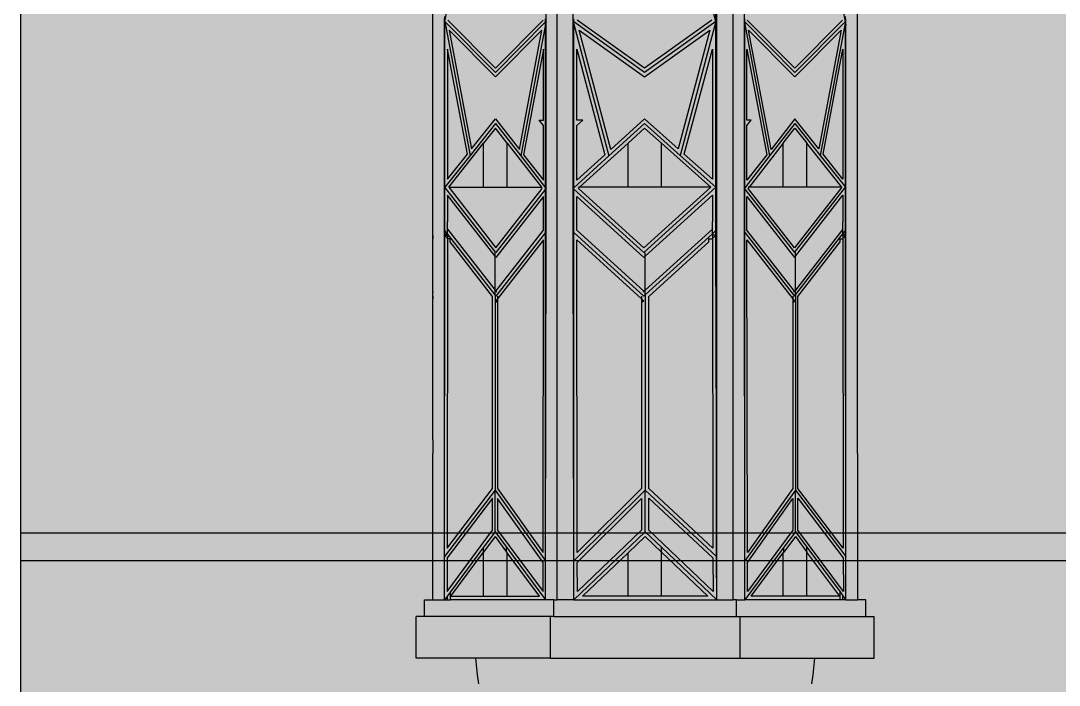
# Model space of a CAD drawing. Extents: x -59851 to 653804, y -249523 to 437614.
# Drawn here: x 317349 to 318097, y 366278 to 366757 of the extents above; entities that cross this region are included whole.
import ezdxf

# ---------------------------------------------------------------- set-up
doc = ezdxf.new("R2010")
doc.units = 0
doc.header["$LTSCALE"] = 1000
doc.header["$MEASUREMENT"] = 0
for name, color, linetype in [('_TCH_BOUNDARY', 7, 'Continuous'), ('A-材质分割线（横向）', 252, 'Continuous'), ('A-材质分割线（竖向）', 8, 'Continuous'), ('AE-WALL', 255, 'Continuous'), ('LABEL_PM', 7, 'Continuous'), ('P-固定家具（悬空）', 142, 'Continuous'), ('PUB_HATCH', 8, 'Continuous')]:
    doc.layers.add(name, color=color, linetype=linetype)

# ---------------------------------------------------------------- blocks, each defined once
blk = doc.blocks.new('jjjgapbhn')
blk.add_wipeout([(114248.51, 288134.95), (114148.51, 288134.95), (114148.51, 288384.95), (121148.51, 288384.95), (121148.51, 288134.95), (121048.51, 288134.95), (121048.51, 284284.95), (121068.51, 284284.95), (121068.51, 284134.95), (121118.51, 284134.95), (121118.51, 283684.95), (114178.51, 283684.95), (114178.51, 284134.95), (114228.51, 284134.95), (114228.51, 284284.95), (114248.51, 284284.95)]).dxf.layer = 'LABEL_PM'
at = {"layer": '_TCH_BOUNDARY'}
blk.add_lwpolyline([(114248.51, 288134.95), (114148.51, 288134.95), (114148.51, 288384.95), (121148.51, 288384.95), (121148.51, 288134.95), (121048.51, 288134.95), (121048.51, 284284.95), (121068.51, 284284.95), (121068.51, 284134.95), (121118.51, 284134.95), (121118.51, 283684.95), (114178.51, 283684.95), (114178.51, 284134.95), (114228.51, 284134.95), (114228.51, 284284.95), (114248.51, 284284.95)], close=True, dxfattribs=at)
blk = doc.blocks.new('mentoupb')
blk.add_wipeout([(93177.68, 274685.5), (93077.68, 274685.5), (93077.68, 274935.5), (100077.68, 274935.5), (100077.68, 274685.5), (99977.68, 274685.5), (99977.68, 270835.5), (99997.68, 270835.5), (99997.68, 270685.5), (100047.68, 270685.5), (100047.68, 270235.5), (93107.68, 270235.5), (93107.68, 270685.5), (93157.68, 270685.5), (93157.68, 270835.5), (93177.68, 270835.5)]).dxf.layer = 'A-材质分割线（横向）'
at = {"layer": '_TCH_BOUNDARY'}
blk.add_lwpolyline([(93177.68, 274685.5), (93077.68, 274685.5), (93077.68, 274935.5), (100077.68, 274935.5), (100077.68, 274685.5), (99977.68, 274685.5), (99977.68, 270835.5), (99997.68, 270835.5), (99997.68, 270685.5), (100047.68, 270685.5), (100047.68, 270235.5), (93107.68, 270235.5), (93107.68, 270685.5), (93157.68, 270685.5), (93157.68, 270835.5), (93177.68, 270835.5)], close=True, dxfattribs=at)
blk = doc.blocks.new('yjrtrth')
at = {"layer": 'P-固定家具（悬空）'}
for p, q in [((854672.56, -117786.11), (854672.56, -116650.11)), ((854799.34, -117786.11), (854799.34, -116650.11)), ((854582.92, -117670.88), (854582.92, -117145.88)), ((854684.46, -117670.88), (854684.46, -117145.88)), ((854888.98, -117670.88), (854888.98, -117145.88)), ((854664.49, -117369.61), (854664.49, -117249.83)), ((854787.92, -117369.61), (854787.92, -117249.83)), ((854807.41, -117369.61), (854807.41, -117249.83)), ((854591.68, -117369.61), (854610.06, -117272.53)), ((854684.95, -117369.61), (854710.94, -117272.53)), ((854880.22, -117369.61), (854861.84, -117272.53)), ((854684.95, -117369.61), (854684.95, -117296.11)), ((854591.34, -117369.96), (854591.34, -117367.76)), ((854591.68, -117370.31), (854591.34, -117369.96)), ((854591.34, -117371.44), (854591.34, -117369.96)), ((854591.68, -117369.61), (854591.68, -117365.91)), ((854591.68, -117369.61), (854609.88, -117466.03)), ((854591.68, -117369.61), (854628.09, -117406.36)), ((854591.68, -117370.31), (854591.68, -117369.61)), ((854591.68, -117373.28), (854591.68, -117370.31)), ((854593.77, -117368.61), (854628.09, -117403.24)), ((854628.09, -117403.24), (854662.4, -117368.6)), ((854628.09, -117406.36), (854664.15, -117369.96)), ((854664.49, -117369.61), (854664.15, -117367.76)), ((854664.15, -117369.96), (854664.15, -117367.76)), ((854664.49, -117369.61), (854664.15, -117371.44)), ((854664.15, -117369.96), (854664.49, -117369.61)), ((854664.15, -117371.44), (854664.15, -117369.96)), ((854664.49, -117443.11), (854664.49, -117369.61)), ((854684.95, -117369.61), (854710.7, -117466.03)), ((854684.95, -117369.61), (854736.44, -117406.36)), ((854684.95, -117488.95), (854684.95, -117369.61)), ((854687.91, -117368.61), (854736.44, -117403.24)), ((854736.44, -117403.24), (854784.97, -117368.6)), ((854736.44, -117406.36), (854787.44, -117369.96)), ((854787.92, -117369.61), (854787.44, -117367.76)), ((854787.44, -117369.96), (854787.44, -117367.76)), ((854787.92, -117369.61), (854787.44, -117371.44)), ((854787.44, -117369.96), (854787.92, -117369.61)), ((854787.44, -117371.44), (854787.44, -117369.96)), ((854787.92, -117443.11), (854787.92, -117369.61)), ((854807.41, -117369.61), (854807.75, -117367.76)), ((854807.41, -117443.11), (854807.41, -117369.61)), ((854807.41, -117369.61), (854807.75, -117371.44)), ((854807.75, -117369.96), (854807.41, -117369.61)), ((854807.75, -117369.96), (854807.75, -117367.76)), ((854843.81, -117406.36), (854807.75, -117369.96)), ((854807.75, -117371.44), (854807.75, -117369.96)), ((854843.81, -117403.24), (854809.5, -117368.6)), ((854878.13, -117368.61), (854843.81, -117403.24)), ((854880.22, -117369.61), (854843.81, -117406.36)), ((854880.22, -117369.61), (854862.02, -117466.03)), ((854880.22, -117369.61), (854880.22, -117365.91)), ((854880.22, -117370.31), (854880.22, -117369.61)), ((854880.22, -117370.31), (854880.56, -117369.96)), ((854880.22, -117373.28), (854880.22, -117370.31)), ((854880.56, -117369.96), (854880.56, -117367.76)), ((854880.56, -117371.44), (854880.56, -117369.96)), ((854591.34, -117371.44), (854591.68, -117373.28)), ((854591.34, -117489.39), (854591.34, -117371.44)), ((854591.68, -117488.95), (854591.68, -117373.28)), ((854628.09, -117409.48), (854594.76, -117375.83)), ((854594.76, -117375.83), (854610.9, -117461.34)), ((854661.42, -117375.83), (854628.09, -117409.48)), ((854645.28, -117461.73), (854661.42, -117375.83)), ((854664.15, -117371.44), (854646.29, -117466.47)), ((854664.15, -117443.11), (854664.15, -117371.44)), ((854736.44, -117409.48), (854689.3, -117375.83)), ((854689.3, -117375.83), (854712.13, -117461.34)), ((854783.58, -117375.83), (854736.44, -117409.48)), ((854760.75, -117461.73), (854783.58, -117375.83)), ((854787.44, -117371.44), (854762.18, -117466.47)), ((854787.44, -117443.11), (854787.44, -117371.44)), ((854807.75, -117371.44), (854825.61, -117466.47)), ((854807.75, -117443.11), (854807.75, -117371.44)), ((854826.62, -117461.73), (854810.48, -117375.83)), ((854810.48, -117375.83), (854843.81, -117409.48)), ((854843.81, -117409.48), (854877.14, -117375.83)), ((854877.14, -117375.83), (854861, -117461.34)), ((854880.56, -117371.44), (854880.22, -117373.28)), ((854880.22, -117488.95), (854880.22, -117373.28)), ((854880.56, -117489.39), (854880.56, -117371.44)), ((854593.52, -117389.45), (854593.52, -117483.22)), ((854607.83, -117465.21), (854593.52, -117389.45)), ((854662.65, -117389.54), (854648.34, -117465.66)), ((854662.65, -117440.61), (854662.65, -117389.54)), ((854687.56, -117389.45), (854687.56, -117483.22)), ((854707.79, -117465.21), (854687.56, -117389.45)), ((854785.32, -117389.54), (854765.08, -117465.66)), ((854785.32, -117440.61), (854785.32, -117389.54)), ((854809.25, -117440.61), (854809.25, -117389.54)), ((854809.25, -117389.54), (854823.56, -117465.66)), ((854864.07, -117465.21), (854878.38, -117389.45)), ((854878.38, -117389.45), (854878.38, -117483.22)), ((854582.92, -117443.55), (854582.92, -117443.11)), ((854628.09, -117443.11), (854609.88, -117466.03)), ((854610.9, -117461.34), (854628.1, -117439.68)), ((854628.09, -117443.11), (854646.29, -117466.47)), ((854628.1, -117439.68), (854645.28, -117461.73)), ((854662.65, -117444.63), (854659.52, -117440.61)), ((854659.52, -117440.61), (854662.65, -117440.61)), ((854662.65, -117484.02), (854662.65, -117444.63)), ((854664.15, -117443.11), (854664.49, -117443.11)), ((854664.15, -117443.11), (854664.49, -117443.55)), ((854664.15, -117489.39), (854664.15, -117443.11)), ((854664.49, -117443.55), (854664.49, -117443.11)), ((854664.49, -117443.55), (854664.49, -117443.11)), ((854664.49, -117489.83), (854664.49, -117443.55)), ((854736.44, -117443.11), (854710.7, -117466.03)), ((854712.13, -117461.34), (854736.45, -117439.68)), ((854736.44, -117443.11), (854762.18, -117466.47)), ((854736.45, -117439.68), (854760.75, -117461.73)), ((854785.32, -117444.63), (854780.89, -117440.61)), ((854780.89, -117440.61), (854785.32, -117440.61)), ((854785.32, -117484.02), (854785.32, -117444.63)), ((854787.44, -117443.11), (854787.92, -117443.11)), ((854787.44, -117443.11), (854787.92, -117443.55)), ((854787.44, -117489.39), (854787.44, -117443.11)), ((854787.92, -117443.55), (854787.92, -117443.11)), ((854787.92, -117489.83), (854787.92, -117443.55)), ((854807.75, -117443.11), (854807.41, -117443.11)), ((854807.75, -117443.11), (854807.41, -117443.55)), ((854807.41, -117443.55), (854807.41, -117443.11)), ((854807.41, -117489.83), (854807.41, -117443.55)), ((854807.75, -117489.39), (854807.75, -117443.11)), ((854809.25, -117444.63), (854812.38, -117440.61)), ((854812.38, -117440.61), (854809.25, -117440.61)), ((854809.25, -117484.02), (854809.25, -117444.63)), ((854843.81, -117443.11), (854825.61, -117466.47)), ((854843.8, -117439.68), (854826.62, -117461.73)), ((854861, -117461.34), (854843.8, -117439.68)), ((854843.81, -117443.11), (854862.02, -117466.03)), ((854628.07, -117446.54), (854619.48, -117457.36)), ((854636.51, -117457.36), (854628.07, -117446.54)), ((854736.42, -117446.54), (854724.26, -117457.36)), ((854748.35, -117457.36), (854736.42, -117446.54)), ((854835.39, -117457.36), (854843.83, -117446.54)), ((854843.83, -117446.54), (854852.42, -117457.36)), ((854594.38, -117488.96), (854619.48, -117457.36)), ((854619.48, -117488.96), (854619.48, -117457.36)), ((854636.51, -117488.96), (854636.51, -117457.36)), ((854636.51, -117457.36), (854661.14, -117488.96)), ((854688.76, -117488.96), (854724.26, -117457.36)), ((854724.26, -117488.96), (854724.26, -117457.36)), ((854748.35, -117457.36), (854783.18, -117488.96)), ((854748.35, -117488.96), (854748.35, -117457.36)), ((854835.39, -117457.36), (854810.77, -117488.96)), ((854835.39, -117488.96), (854835.39, -117457.36)), ((854852.42, -117488.96), (854852.42, -117457.36)), ((854877.52, -117488.96), (854852.42, -117457.36)), ((854609.88, -117466.03), (854591.68, -117488.95)), ((854593.52, -117483.22), (854607.83, -117465.21)), ((854646.29, -117466.47), (854664.15, -117489.39)), ((854648.34, -117465.66), (854662.65, -117484.02)), ((854710.7, -117466.03), (854684.95, -117488.95)), ((854687.56, -117483.22), (854707.79, -117465.21)), ((854762.18, -117466.47), (854787.44, -117489.39)), ((854765.08, -117465.66), (854785.32, -117484.02)), ((854825.61, -117466.47), (854807.75, -117489.39)), ((854823.56, -117465.66), (854809.25, -117484.02)), ((854862.02, -117466.03), (854880.22, -117488.95)), ((854878.38, -117483.22), (854864.07, -117465.21)), ((854591.68, -117488.95), (854591.34, -117489.39)), ((854591.34, -117490.27), (854591.34, -117489.39)), ((854591.34, -117490.27), (854591.68, -117490.72)), ((854591.34, -117521.55), (854591.34, -117490.27)), ((854628.43, -117536.11), (854591.68, -117488.95)), ((854591.68, -117490.72), (854591.68, -117488.95)), ((854591.68, -117520.23), (854591.68, -117490.72)), ((854594.38, -117488.96), (854619.48, -117488.96)), ((854594.38, -117488.96), (854628.43, -117532.67)), ((854619.48, -117488.96), (854636.51, -117488.96)), ((854628.43, -117532.67), (854661.81, -117489.83)), ((854664.15, -117490.27), (854628.43, -117536.11)), ((854636.51, -117488.96), (854661.14, -117488.96)), ((854661.81, -117489.83), (854661.14, -117488.96)), ((854661.14, -117488.96), (854661.81, -117488.96)), ((854661.14, -117488.96), (854661.81, -117488.96)), ((854664.15, -117489.39), (854664.49, -117489.83)), ((854664.15, -117490.27), (854664.15, -117489.39)), ((854664.49, -117489.83), (854664.15, -117490.27)), ((854664.15, -117521.55), (854664.15, -117490.27)), ((854664.49, -117521.11), (854664.49, -117489.83)), ((854736.93, -117536.11), (854684.95, -117488.95)), ((854684.95, -117520.23), (854684.95, -117488.95)), ((854688.76, -117488.96), (854736.93, -117532.67)), ((854688.76, -117488.96), (854724.26, -117488.96)), ((854724.26, -117488.96), (854748.35, -117488.96)), ((854736.93, -117532.67), (854784.13, -117489.83)), ((854787.44, -117490.27), (854736.93, -117536.11)), ((854748.35, -117488.96), (854783.18, -117488.96)), ((854784.13, -117489.83), (854783.18, -117488.96)), ((854783.18, -117488.96), (854784.13, -117488.96)), ((854787.44, -117489.39), (854787.92, -117489.83)), ((854787.44, -117490.27), (854787.44, -117489.39)), ((854787.92, -117489.83), (854787.44, -117490.27)), ((854787.44, -117521.55), (854787.44, -117490.27)), ((854787.92, -117521.11), (854787.92, -117489.83)), ((854807.75, -117489.39), (854807.41, -117489.83)), ((854807.41, -117521.11), (854807.41, -117489.83)), ((854807.41, -117489.83), (854807.75, -117490.27)), ((854807.75, -117490.27), (854807.75, -117489.39)), ((854807.75, -117490.27), (854843.47, -117536.11)), ((854807.75, -117521.55), (854807.75, -117490.27)), ((854810.09, -117489.83), (854810.77, -117488.96)), ((854810.77, -117488.96), (854810.09, -117488.96)), ((854843.47, -117532.67), (854810.09, -117489.83)), ((854835.39, -117488.96), (854810.77, -117488.96)), ((854852.42, -117488.96), (854835.39, -117488.96)), ((854843.47, -117536.11), (854880.22, -117488.95)), ((854877.52, -117488.96), (854843.47, -117532.67)), ((854877.52, -117488.96), (854852.42, -117488.96)), ((854880.22, -117488.95), (854880.56, -117489.39)), ((854880.22, -117490.72), (854880.22, -117488.95)), ((854880.56, -117490.27), (854880.22, -117490.72)), ((854880.22, -117520.23), (854880.22, -117490.72)), ((854880.56, -117490.27), (854880.56, -117489.39)), ((854880.56, -117521.55), (854880.56, -117490.27)), ((854593.52, -117494.75), (854593.53, -117513.97)), ((854627.74, -117538.67), (854593.52, -117494.75)), ((854662.65, -117495.64), (854628.43, -117539.55)), ((854662.65, -117520.03), (854662.65, -117495.64)), ((854687.56, -117494.75), (854687.57, -117513.97)), ((854735.95, -117538.67), (854687.56, -117494.75)), ((854785.32, -117495.64), (854736.93, -117539.55)), ((854785.32, -117520.03), (854785.32, -117495.64)), ((854809.25, -117520.03), (854809.25, -117495.64)), ((854809.25, -117495.64), (854843.47, -117539.55)), ((854844.16, -117538.67), (854878.38, -117494.75)), ((854878.38, -117494.75), (854878.37, -117513.97)), ((854582.92, -117521.11), (854582.92, -117520.23)), ((854592.37, -117521.11), (854591.68, -117520.23)), ((854591.68, -117521.11), (854591.68, -117520.23)), ((854591.68, -117521.11), (854591.68, -117520.23)), ((854593.52, -117519.15), (854593.53, -117513.97)), ((854593.52, -117522.59), (854593.52, -117519.15)), ((854593.52, -117519.15), (854627.74, -117563.06)), ((854628.43, -117563.95), (854662.65, -117520.03)), ((854685.93, -117521.11), (854684.95, -117520.23)), ((854684.95, -117521.11), (854684.95, -117520.23)), ((854684.95, -117521.11), (854684.95, -117520.23)), ((854687.56, -117519.15), (854687.57, -117513.97)), ((854687.56, -117519.15), (854735.95, -117563.06)), ((854687.56, -117522.59), (854687.56, -117519.15)), ((854736.93, -117563.95), (854785.32, -117520.03)), ((854843.47, -117563.95), (854809.25, -117520.03)), ((854878.38, -117519.15), (854844.16, -117563.06)), ((854878.38, -117519.15), (854878.37, -117513.97)), ((854878.38, -117522.59), (854878.38, -117519.15)), ((854879.53, -117521.11), (854880.22, -117520.23)), ((854880.22, -117521.11), (854880.22, -117520.23)), ((854582.92, -117526.02), (854582.92, -117523.66)), ((854591.34, -117521.55), (854591.68, -117521.99)), ((854591.34, -117758.11), (854591.34, -117521.55)), ((854591.38, -117754.88), (854591.68, -117523.66)), ((854591.64, -117523.61), (854591.68, -117523.61)), ((854591.68, -117523.66), (854591.64, -117523.61)), ((854591.68, -117521.11), (854592.37, -117521.11)), ((854591.68, -117521.99), (854591.68, -117521.11)), ((854591.68, -117523.61), (854591.68, -117521.99)), ((854591.68, -117521.99), (854592.94, -117523.61)), ((854591.68, -117523.66), (854591.68, -117523.61)), ((854591.68, -117523.61), (854592.94, -117523.61)), ((854593.52, -117526.02), (854591.68, -117523.66)), ((854593.52, -117526.02), (854591.68, -117523.66)), ((854593.44, -117522.48), (854592.37, -117521.11)), ((854592.94, -117523.61), (854593.44, -117523.61)), ((854593.52, -117526.11), (854593.23, -117748.97)), ((854593.44, -117523.61), (854593.44, -117522.48)), ((854593.52, -117522.59), (854593.44, -117522.48)), ((854593.44, -117523.61), (854593.52, -117523.61)), ((854627.74, -117566.5), (854593.52, -117522.59)), ((854593.52, -117523.61), (854593.52, -117522.59)), ((854593.52, -117523.67), (854593.52, -117526.02)), ((854593.52, -117523.67), (854593.52, -117526.02)), ((854593.52, -117526.02), (854593.52, -117526.11)), ((854593.52, -117526.02), (854593.52, -117526.11)), ((854595.36, -117526.11), (854593.52, -117526.11)), ((854595.36, -117528.38), (854595.36, -117526.11)), ((854664.15, -117521.55), (854628.43, -117567.39)), ((854662.64, -117526.93), (854629.58, -117569.35)), ((854662.35, -117752), (854662.64, -117526.93)), ((854664.49, -117521.11), (854664.15, -117521.55)), ((854664.15, -117758.11), (854664.15, -117521.55)), ((854664.18, -117758.16), (854664.49, -117521.11)), ((854684.68, -117670.88), (854684.95, -117523.66)), ((854684.89, -117523.61), (854684.95, -117523.61)), ((854684.95, -117523.66), (854684.89, -117523.61)), ((854684.95, -117523.61), (854684.95, -117521.11)), ((854684.95, -117521.11), (854685.93, -117521.11)), ((854684.95, -117523.66), (854684.95, -117523.61)), ((854684.95, -117523.61), (854687.55, -117523.61)), ((854687.55, -117526.02), (854684.95, -117523.66)), ((854687.56, -117522.59), (854685.93, -117521.11)), ((854687.55, -117526.11), (854687.14, -117748.97)), ((854687.55, -117523.61), (854687.56, -117522.59)), ((854687.55, -117523.67), (854687.55, -117526.02)), ((854687.55, -117526.02), (854687.55, -117526.11)), ((854690.16, -117526.11), (854687.55, -117526.11)), ((854735.95, -117566.5), (854687.56, -117522.59)), ((854690.15, -117528.38), (854690.16, -117526.11)), ((854787.44, -117521.55), (854736.93, -117567.39)), ((854785.31, -117526.93), (854738.56, -117569.35)), ((854784.89, -117752), (854785.31, -117526.93)), ((854787.92, -117521.11), (854787.44, -117521.55)), ((854787.44, -117758.11), (854787.44, -117521.55)), ((854787.49, -117758.16), (854787.92, -117521.11)), ((854807.72, -117758.16), (854807.41, -117521.11)), ((854807.41, -117521.11), (854807.75, -117521.55)), ((854807.75, -117521.55), (854843.47, -117567.39)), ((854807.75, -117758.11), (854807.75, -117521.55)), ((854809.55, -117752), (854809.26, -117526.93)), ((854809.26, -117526.93), (854842.32, -117569.35)), ((854844.16, -117566.5), (854878.38, -117522.59)), ((854876.54, -117528.38), (854876.54, -117526.11)), ((854876.54, -117526.11), (854878.38, -117526.11)), ((854878.38, -117522.59), (854878.46, -117522.48)), ((854878.38, -117523.61), (854878.38, -117522.59)), ((854878.46, -117523.61), (854878.38, -117523.61)), ((854878.38, -117526.02), (854880.22, -117523.66)), ((854878.38, -117523.67), (854878.38, -117526.02)), ((854878.38, -117526.02), (854878.38, -117526.11)), ((854878.38, -117526.11), (854878.67, -117748.97)), ((854878.46, -117522.48), (854879.53, -117521.11)), ((854878.46, -117523.61), (854878.46, -117522.48)), ((854878.96, -117523.61), (854878.46, -117523.61)), ((854880.22, -117521.99), (854878.96, -117523.61)), ((854880.22, -117523.61), (854878.96, -117523.61)), ((854880.22, -117521.11), (854879.53, -117521.11)), ((854880.22, -117521.99), (854880.22, -117521.11)), ((854880.56, -117521.55), (854880.22, -117521.99)), ((854880.22, -117523.61), (854880.22, -117521.99)), ((854880.26, -117523.61), (854880.22, -117523.61)), ((854880.22, -117523.66), (854880.22, -117523.61)), ((854880.22, -117523.66), (854880.26, -117523.61)), ((854880.52, -117754.88), (854880.22, -117523.66)), ((854880.56, -117758.11), (854880.56, -117521.55)), ((854888.98, -117523.67), (854888.98, -117526.02)), ((854888.98, -117523.67), (854888.98, -117526.02)), ((854888.98, -117526.02), (854888.98, -117526.11)), ((854888.98, -117526.02), (854888.98, -117526.11)), ((854625.9, -117567.58), (854595.36, -117528.38)), ((854733.34, -117567.58), (854690.15, -117528.38)), ((854846, -117567.58), (854876.54, -117528.38)), ((854582.92, -117538.67), (854582.92, -117536.11)), ((854627.74, -117538.67), (854627.74, -117536.11)), ((854627.74, -117538.67), (854627.74, -117536.11)), ((854627.74, -117563.06), (854627.74, -117538.67)), ((854628.43, -117539.55), (854627.74, -117538.67)), ((854735.95, -117538.67), (854735.95, -117536.11)), ((854735.95, -117563.06), (854735.95, -117538.67)), ((854736.93, -117539.55), (854735.95, -117538.67)), ((854843.47, -117539.55), (854844.16, -117538.67)), ((854844.16, -117538.67), (854844.16, -117536.11)), ((854844.16, -117563.06), (854844.16, -117538.67)), ((854627.74, -117566.5), (854627.74, -117563.06)), ((854627.74, -117563.06), (854628.43, -117563.95)), ((854628.43, -117563.95), (854629.01, -117564.69)), ((854628.43, -117563.95), (854629.01, -117564.69)), ((854735.95, -117566.5), (854735.95, -117563.06)), ((854735.95, -117563.06), (854736.93, -117563.95)), ((854736.93, -117563.95), (854737.74, -117564.69)), ((854843.47, -117563.95), (854842.89, -117564.69)), ((854844.16, -117563.06), (854843.47, -117563.95)), ((854844.16, -117566.5), (854844.16, -117563.06)), ((854888.98, -117563.95), (854888.98, -117564.69)), ((854888.98, -117563.95), (854888.98, -117564.69)), ((854582.92, -117567.58), (854582.92, -117567.39)), ((854625.9, -117567.58), (854625.9, -117567.39)), ((854625.9, -117567.58), (854625.9, -117567.39)), ((854625.9, -117706.05), (854625.9, -117567.58)), ((854628.43, -117567.39), (854627.74, -117566.5)), ((854627.74, -117566.5), (854627.74, -117707.11)), ((854629.58, -117569.35), (854628.43, -117570.83)), ((854628.43, -117570.83), (854629.58, -117572.31)), ((854629.58, -117567.39), (854629.58, -117569.35)), ((854629.58, -117567.39), (854629.58, -117569.35)), ((854629.58, -117569.35), (854629.58, -117572.31)), ((854629.58, -117572.31), (854629.58, -117706.1)), ((854733.34, -117567.58), (854733.34, -117567.39)), ((854733.34, -117706.05), (854733.34, -117567.58)), ((854736.93, -117567.39), (854735.95, -117566.5)), ((854735.95, -117566.5), (854735.95, -117707.11)), ((854738.56, -117569.35), (854736.93, -117570.83)), ((854736.93, -117570.83), (854738.56, -117572.31)), ((854738.56, -117567.39), (854738.56, -117569.35)), ((854738.56, -117569.35), (854738.56, -117572.31)), ((854738.56, -117572.31), (854738.56, -117706.1)), ((854842.32, -117567.39), (854842.32, -117569.35)), ((854842.32, -117569.35), (854842.32, -117572.31)), ((854842.32, -117569.35), (854843.47, -117570.83)), ((854843.47, -117570.83), (854842.32, -117572.31)), ((854842.32, -117572.31), (854842.32, -117706.1)), ((854843.47, -117567.39), (854844.16, -117566.5)), ((854844.16, -117566.5), (854844.16, -117707.11)), ((854846, -117567.58), (854846, -117567.39)), ((854846, -117706.05), (854846, -117567.58)), ((854888.98, -117567.39), (854888.98, -117569.35)), ((854888.98, -117567.39), (854888.98, -117569.35)), ((854582.92, -117680.88), (854582.92, -117670.88)), ((854684.68, -117670.88), (854684.46, -117670.88)), ((854684.46, -117680.88), (854684.46, -117670.88)), ((854684.66, -117680.88), (854684.68, -117670.88)), ((854888.98, -117670.88), (854888.98, -117680.88)), ((854582.92, -117680.88), (854582.92, -117786.11)), ((854684.66, -117680.88), (854684.46, -117680.88)), ((854684.46, -117786.11), (854684.46, -117680.88)), ((854684.52, -117754.88), (854684.66, -117680.88)), ((854888.98, -117786.11), (854888.98, -117680.88)), ((854627.74, -117707.11), (854591.38, -117754.88)), ((854593.23, -117748.97), (854625.9, -117706.05)), ((854627.74, -117737.11), (854627.74, -117707.11)), ((854627.74, -117707.11), (854664.15, -117758.11)), ((854629.58, -117706.1), (854662.35, -117752)), ((854735.95, -117707.11), (854684.52, -117754.88)), ((854687.14, -117748.97), (854733.34, -117706.05)), ((854735.95, -117737.11), (854735.95, -117707.11)), ((854735.95, -117707.11), (854787.44, -117758.11)), ((854738.56, -117706.1), (854784.89, -117752)), ((854844.16, -117707.11), (854807.75, -117758.11)), ((854842.32, -117706.1), (854809.55, -117752)), ((854844.16, -117737.11), (854844.16, -117707.11)), ((854844.16, -117707.11), (854880.52, -117754.88)), ((854878.67, -117748.97), (854846, -117706.05)), ((854625.9, -117713.01), (854593.22, -117755.94)), ((854625.9, -117736.07), (854625.9, -117713.01)), ((854662.34, -117759.17), (854629.58, -117713.29)), ((854629.58, -117713.29), (854629.58, -117736.07)), ((854733.34, -117713.01), (854687.13, -117755.94)), ((854733.34, -117736.07), (854733.34, -117713.01)), ((854784.88, -117759.17), (854738.56, -117713.29)), ((854738.56, -117713.29), (854738.56, -117736.07)), ((854809.56, -117759.17), (854842.32, -117713.29)), ((854842.32, -117713.29), (854842.32, -117736.07)), ((854846, -117736.07), (854846, -117713.01)), ((854846, -117713.01), (854878.68, -117755.94)), ((854593.19, -117780.1), (854625.9, -117736.07)), ((854627.74, -117737.11), (854619.48, -117748.24)), ((854627.74, -117737.11), (854636.01, -117748.24)), ((854629.58, -117736.07), (854662.31, -117780.12)), ((854687.08, -117780.1), (854733.34, -117736.07)), ((854735.95, -117737.11), (854724.26, -117748.24)), ((854735.95, -117737.11), (854787.44, -117786.11)), ((854738.56, -117736.07), (854784.84, -117780.12)), ((854842.32, -117736.07), (854809.59, -117780.12)), ((854844.16, -117737.11), (854835.89, -117748.24)), ((854844.16, -117737.11), (854852.42, -117748.24)), ((854878.71, -117780.1), (854846, -117736.07)), ((854627.74, -117740.63), (854619.48, -117751.76)), ((854627.74, -117740.63), (854636.01, -117751.76)), ((854735.95, -117740.63), (854724.26, -117751.76)), ((854748.35, -117752.43), (854735.95, -117740.63)), ((854844.16, -117740.63), (854835.89, -117751.76)), ((854844.16, -117740.63), (854852.42, -117751.76)), ((854619.48, -117748.24), (854595.54, -117780.45)), ((854595.81, -117783.61), (854619.48, -117751.76)), ((854619.48, -117751.76), (854619.48, -117748.24)), ((854619.48, -117783.61), (854619.48, -117751.76)), ((854636.01, -117751.76), (854636.01, -117748.24)), ((854636.01, -117748.24), (854664.15, -117786.11)), ((854636.51, -117752.43), (854636.01, -117751.76)), ((854636.51, -117783.61), (854636.51, -117752.43)), ((854659.67, -117783.61), (854636.51, -117752.43)), ((854724.26, -117748.24), (854684.46, -117786.11)), ((854724.26, -117751.76), (854690.79, -117783.61)), ((854724.26, -117751.76), (854724.26, -117748.24)), ((854724.26, -117783.61), (854724.26, -117751.76)), ((854781.11, -117783.61), (854748.35, -117752.43)), ((854748.35, -117783.61), (854748.35, -117752.43)), ((854835.89, -117748.24), (854807.75, -117786.11)), ((854812.23, -117783.61), (854835.39, -117752.43)), ((854835.39, -117752.43), (854835.89, -117751.76)), ((854835.39, -117783.61), (854835.39, -117752.43)), ((854835.89, -117751.76), (854835.89, -117748.24)), ((854852.42, -117751.76), (854852.42, -117748.24)), ((854852.42, -117748.24), (854876.36, -117780.45)), ((854852.42, -117783.61), (854852.42, -117751.76)), ((854876.09, -117783.61), (854852.42, -117751.76)), ((854591.37, -117758.06), (854591.34, -117758.11)), ((854591.34, -117786.11), (854591.37, -117758.06)), ((854591.34, -117786.11), (854591.34, -117758.11)), ((854591.37, -117758.06), (854591.38, -117754.88)), ((854593.22, -117755.94), (854593.19, -117780.1)), ((854662.31, -117780.12), (854662.34, -117759.17)), ((854664.15, -117786.11), (854664.15, -117758.11)), ((854664.15, -117758.11), (854664.18, -117758.16)), ((854664.15, -117786.11), (854664.18, -117758.16)), ((854684.46, -117786.11), (854684.52, -117754.88)), ((854687.13, -117755.94), (854687.08, -117780.1)), ((854784.84, -117780.12), (854784.88, -117759.17)), ((854787.44, -117786.11), (854787.44, -117758.11)), ((854787.44, -117758.11), (854787.49, -117758.16)), ((854787.44, -117786.11), (854787.49, -117758.16)), ((854807.75, -117758.11), (854807.72, -117758.16)), ((854807.75, -117786.11), (854807.72, -117758.16)), ((854807.75, -117786.11), (854807.75, -117758.11)), ((854809.59, -117780.12), (854809.56, -117759.17)), ((854878.68, -117755.94), (854878.71, -117780.1)), ((854880.53, -117758.06), (854880.52, -117754.88)), ((854880.53, -117758.06), (854880.56, -117758.11)), ((854880.56, -117786.11), (854880.53, -117758.06)), ((854880.56, -117786.11), (854880.56, -117758.11)), ((854595.54, -117780.45), (854593.44, -117783.28)), ((854595.54, -117786.11), (854595.54, -117780.45)), ((854876.36, -117786.11), (854876.36, -117780.45)), ((854876.36, -117780.45), (854878.46, -117783.28)), ((854576.97, -117786.11), (854582.92, -117786.11)), ((854576.97, -117798.11), (854576.97, -117786.11)), ((854591.34, -117786.11), (854582.92, -117786.11)), ((854593.44, -117783.28), (854591.34, -117786.11)), ((854591.34, -117786.11), (854593.44, -117786.11)), ((854593.44, -117786.11), (854593.44, -117783.28)), ((854593.44, -117786.11), (854595.54, -117786.11)), ((854595.54, -117786.11), (854664.15, -117786.11)), ((854595.81, -117783.61), (854619.48, -117783.61)), ((854619.48, -117783.61), (854636.51, -117783.61)), ((854636.51, -117783.61), (854659.67, -117783.61)), ((854670.1, -117786.11), (854664.15, -117786.11)), ((854670.1, -117786.11), (854672.56, -117786.11)), ((854670.1, -117798.11), (854670.1, -117786.11)), ((854684.46, -117786.11), (854672.56, -117786.11)), ((854787.44, -117786.11), (854684.46, -117786.11)), ((854690.79, -117783.61), (854724.26, -117783.61)), ((854724.26, -117783.61), (854748.35, -117783.61)), ((854748.35, -117783.61), (854781.11, -117783.61)), ((854787.44, -117786.11), (854799.34, -117786.11)), ((854801.8, -117786.11), (854799.34, -117786.11)), ((854801.8, -117786.11), (854807.75, -117786.11)), ((854801.8, -117798.11), (854801.8, -117786.11)), ((854807.75, -117786.11), (854876.36, -117786.11)), ((854835.39, -117783.61), (854812.23, -117783.61)), ((854852.42, -117783.61), (854835.39, -117783.61)), ((854876.09, -117783.61), (854852.42, -117783.61)), ((854878.46, -117786.11), (854876.36, -117786.11)), ((854878.46, -117786.11), (854878.46, -117783.28)), ((854878.46, -117783.28), (854880.56, -117786.11)), ((854880.56, -117786.11), (854878.46, -117786.11)), ((854888.98, -117786.11), (854880.56, -117786.11)), ((854894.93, -117786.11), (854888.98, -117786.11)), ((854894.93, -117798.11), (854894.93, -117786.11)), ((854571.02, -117828.11), (854571.02, -117798.11)), ((854576.97, -117798.11), (854571.02, -117798.11)), ((854667.63, -117798.11), (854576.97, -117798.11)), ((854667.63, -117828.11), (854667.63, -117798.11)), ((854670.1, -117798.11), (854667.63, -117798.11)), ((854801.8, -117798.11), (854670.1, -117798.11)), ((854801.8, -117798.11), (854804.27, -117798.11)), ((854804.27, -117798.11), (854894.93, -117798.11)), ((854804.27, -117828.11), (854804.27, -117798.11)), ((854894.93, -117798.11), (854900.88, -117798.11)), ((854900.88, -117828.11), (854900.88, -117798.11)), ((854613.72, -117828.11), (854571.02, -117828.11)), ((854614.96, -117840.18), (854613.72, -117828.11)), ((854667.63, -117828.11), (854613.72, -117828.11)), ((854804.27, -117828.11), (854667.63, -117828.11)), ((854804.27, -117828.11), (854858.18, -117828.11)), ((854858.18, -117828.11), (854856.94, -117840.18)), ((854858.18, -117828.11), (854900.88, -117828.11)), ((854615.87, -117846.56), (854614.96, -117840.18)), ((854856.94, -117840.18), (854856.03, -117846.56))]:
    blk.add_line(p, q, dxfattribs=at)
blk = doc.blocks.new('mentoudong')
at = {"layer": 'PUB_HATCH'}
h = blk.add_hatch(dxfattribs=at)
h.set_pattern_fill('大理石', color=8, scale=150)
h.set_pattern_definition([(41.987212, (29188.43, 23133.25), (899.999987, 675.000015), [14.4146, -3012.6508]), (68.19859, (28974.14, 23110.75), (450, 1350), [51.9284, -3583.0579]), (60.945396, (28963.43, 23085.03), (449.99997, 675.000019), [22.0621, -4610.9713]), (90, (28974.14, 23104.3), (450, -3e-14), [6.4286, -668.5714]), (71.56505, (29184.14, 23120.4), (9e-07, 675), [13.5526, -1409.4723]), (171.469234, (29184.14, 23120.39), (-449.999999, 4e-06), [21.6683, -4528.6749]), (79.215702, (29154.14, 23078.604), (450.000002, 2700.000001), [45.8091, -4764.1415]), (62.132996, (28815.57, 23284.318), (1799.9999781, 3375.0000132), [105.4419, -22037.34735]), (0, (28822.05, 23383.3), (0, 675), [0, -450]), (64.983107, (29113.428, 23506.104), (900.0000023, 2024.9999986), [70.9412, -7377.8841]), (81.4391104, (29286.999, 23239.318), (899.99999845, 6074.9999617), [100.7656, -21060.0027]), (82.874984, (29038.428, 23300.39), (449.999973, 3375.0000034), [51.8288, -10832.2191]), (76.75948, (28993.428, 23158.96), (450.0000044, 2024.9999984), [112.2702, -11676.0978]), (0, (28923.3, 23159.3), (0, 675), [0, -450]), (0, (28930.5, 23152.06), (0, 675), [0, -450]), (0, (28981.1, 23188.2), (0, 675), [0, -450]), (0, (28966.66, 23267.7), (0, 675), [0, -450]), (59.036243, (29019.142, 23268.247), (449.999964, 675.0000194), [37.4847, -7834.3002]), (0, (29038.4, 23299.14), (0, 675), [0, -450]), (0, (28981.1, 23274.9), (0, 675), [0, -450]), (0, (29002.8, 23318.25), (0, 675), [0, -450]), (0, (28981.1, 23253.2), (0, 675), [0, -450]), (50.19443, (29242, 23207.175), (450, 675), [16.7363, -3497.8761]), (90, (29242, 23187.9), (450, -3e-14), [19.2857, -655.7143]), (43.66778, (29218.428, 23165.39), (1350.000001, 1349.9999974), [32.5862, -6810.5214]), (90, (29218.43, 23158.96), (450, -3e-14), [6.4286, -668.5714]), (39.80557, (29199.14, 23142.89), (899.999979, 675.000027), [25.1044, -5246.8141]), (0, (29132.96, 23188.2), (0, 675), [0, -450]), (0, (29243, 23208.6), (0, 675), [0, -450]), (0, (29243, 23208.6), (0, 675), [0, -450]), (29.357753, (29252.71, 23220.03), (1349.999997, 675.000004), [39.3376, -4091.1133]), (0, (29241.4, 23253.2), (0, 675), [0, -450]), (146.309932, (29113.43, 23506.104), (-900.000006, 674.999988), [46.3571, -4821.1371]), (8.130102, (29064.142, 23416.104), (4499.9999683, 674.999996), [45.4569, -9500.4846]), (47.862405, (28963.428, 23403.247), (1800.0000008, 2024.9999981), [60.6849, -12683.13705]), (14.620874, (28864.856, 23377.532), (2699.9999926, 675.0000282), [101.8703, -10594.5075]), (0, (28901.6, 23419.4), (0, 675), [0, -450]), (18.43495, (29044.856, 23351.82), (1800, 674.999998), [20.3289, -4248.7459]), (16.699244, (29064.14, 23358.25), (449.99999, 4e-05), [11.186, -2337.8829]), (101.093723, (29074.856, 23361.46), (-900.0000079, 4724.9999558), [55.6834, -11637.8244]), (0, (29017.3, 23390.5), (0, 675), [0, -450]), (0, (29063.9, 23417.4), (0, 675), [0, -450]), (0, (29002.8, 23339.9), (0, 675), [0, -450]), (0, (28945, 23484.44), (0, 675), [0, -450]), (0, (28923.3, 23455.54), (0, 675), [0, -450]), (44.144903, (29038.428, 23496.46), (1350.0000023, 1350), [50.7658, -10610.0559]), (54.582945, (29004.142, 23448.247), (450.0000013, 674.9999973), [59.1619, -12364.8318]), (0, (29039, 23496.9), (0, 675), [0, -450]), (0, (28973.9, 23462.8), (0, 675), [0, -450]), (0, (29039, 23496.9), (0, 675), [0, -450]), (0, (29004.2, 23447.2), (0, 675), [0, -450]), (75.068583, (29109.14, 23422.53), (450, 2025), [16.633, -3476.3063]), (90, (29113.43, 23438.6), (450, -3e-14), [67.5, -607.5]), (50.19443, (29192.71, 23721.46), (450, 675), [16.7363, -3497.8761]), (0, (29067.9, 23578.4), (0, 675), [0, -450]), (0, (29082.35, 23571.15), (0, 675), [0, -450]), (0, (29024.5, 23585.6), (0, 675), [0, -450]), (0, (29096.8, 23665.1), (0, 675), [0, -450]), (53.130102, (29143.428, 23625.032), (450.0000006, 674.9999996), [32.1429, -6717.857]), (90, (29143.43, 23570.4), (450, -3e-14), [54.6429, -620.3571]), (0, (29143.5, 23571.5), (0, 675), [0, -450]), (23.19859, (29177.71, 23715.03), (1350, 675), [16.3195, -3410.7784]), (66.03751, (29173.43, 23705.39), (450, 1350), [10.5523, -2205.4406]), (66.03751, (29169.14, 23695.75), (450, 1350), [10.5523, -2205.4406]), (81.869898, (29162.713, 23650.747), (450.000002, 3375.0000003), [45.4569, -9500.4846]), (90, (29203.43, 23734.3), (450, -3e-14), [16.0714, -658.9286]), (0, (29154, 23756.8), (0, 675), [0, -450])])
h.paths.add_polyline_path([(128791.11, 303043.82), (128891.11, 303043.82), (128891.11, 303293.82), (121891.11, 303293.82), (121891.11, 303043.82), (121991.11, 303043.82), (121991.11, 299193.82), (121971.11, 299193.82), (121971.11, 299043.82), (121921.11, 299043.82), (121921.11, 298593.82), (123891.11, 298593.82), (123891.11, 301593.82), (126891.11, 301593.82), (126891.11, 298593.82), (128861.11, 298593.82), (128861.11, 299043.82), (128811.11, 299043.82), (128811.11, 299193.82), (128791.11, 299193.82)])
at = {"layer": 'A-材质分割线（竖向）'}
for p, q in [((123141.11, 300393.82), (121991.11, 300393.82)), ((123141.11, 300373.82), (121991.11, 300373.82))]:
    blk.add_line(p, q, dxfattribs=at)
at = {"layer": 'AE-WALL', "extrusion": (0, 0, -1), "zscale": -1}
blk.add_blockref('yjrtrth', (-977176.99, 418131.93), dxfattribs=at)

msp = doc.modelspace()

# ---------------------------------------------------------------- block references
at = {"layer": 'LABEL_PM'}
msp.add_blockref('jjjgapbhn', (203100.13, 80902.86), dxfattribs=at)

# ---------------------------------------------------------------- next in the draw order: block references
at = {"layer": 'A-材质分割线（横向）'}
msp.add_blockref('mentoupb', (224170.95, 94352.31), dxfattribs=at)

# ---------------------------------------------------------------- next in the draw order: block references
at = {"layer": 'LABEL_PM'}
msp.add_blockref('mentoudong', (195357.53, 65993.99, 0), dxfattribs=at)

doc.saveas('drawing.dxf')
